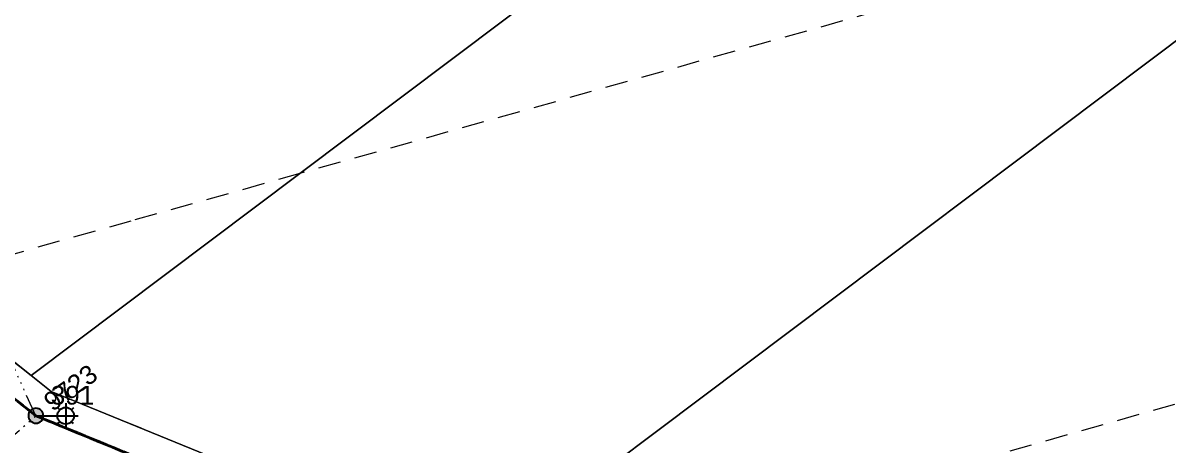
# Model space of a CAD drawing. Header units: metres. Extents: x 308278 to 310511, y 6271134 to 6272874.
# Drawn here: x 309041.8 to 309195.5, y 6272574.4 to 6272631.1 of the extents above; entities that cross this region are included whole.
import ezdxf
from ezdxf.enums import TextEntityAlignment as Align

# ---------------------------------------------------------------- set-up
doc = ezdxf.new("R2010")
doc.units = ezdxf.units.M
doc.set_wipeout_variables(frame=1)
for name, pattern in [('Cable Exist OH', [1, 1, 0]), ('Dash', [5, 3, -2]), ('DASHED', [19.05, 12.7, -6.35]), ('DOT', [6.35, 0, -6.35]), ('PHANTOMX2', [6.6, 3, -0.75, 0.2, -0.75, 0.2, -0.75, 0.2, -0.75])]:
    doc.linetypes.add(name, pattern=pattern)
doc.layers.get('0').update_dxf_attribs({"color": 6})
for name, color, linetype, lineweight in [('_User_HV_Exist', 1, 'Continuous', 35), ('_User_LV_Exist', 5, 'Continuous', 35), ('Cadastre Easements_SP_EXT', 58, 'DASHED', 15), ('Cadastre Land Parcels_SP_EXT', 118, 'Continuous', 15), ('Cadastre Roads_SP_EXT', 218, 'Continuous', 15), ('Mains_HV_EXT', 13, 'Continuous', 25), ('Services_SP_EXT', 42, 'PHANTOMX2', 20)]:
    doc.layers.add(name, color=color, linetype=linetype, lineweight=lineweight)
doc.layers.add('Equip_SP_SL_EXT', color=7, linetype='Continuous')
doc.layers.add('SupportsOH_SP_TR_HV_LV_SL_EXT', color=7, linetype='Continuous')
doc.styles.add('iecARIAL', font='arial.ttf', dxfattribs={"height": 2})
doc.styles.add('POLE_LABEL', font='arial.ttf', dxfattribs={"height": 2})
doc.styles.add('SL_LABEL', font='arial.ttf', dxfattribs={"height": 2})
doc.styles.get("Standard").update_dxf_attribs({"font": 'arial.ttf'})

# ---------------------------------------------------------------- blocks, each defined once
blk = doc.blocks.new('*U479')
at = {"transparency": 33554687, "flags": 9}
for tag, p in [('LRATECODE', (-7.4, 0)), ('LOUTREACHVOCAB', (-7.2, 0)), ('LOUTREACH', (-7, 0)), ('LANTNUMBER', (-6.6, 0)), ('LNEW', (-6.4, 0)), ('LMASTVOCAB', (-6.2, 0)), ('LMAST', (-6, 0)), ('LLAMPVOCAB', (-5.8, 0)), ('LLAMP', (-5.6, 0)), ('LEXIST', (-5.4, 0)), ('LCHARGE3PERCENT', (-5.2, 0)), ('LCHARGE3', (-5, 0)), ('LCHARGE2PERCENT', (-4.8, 0)), ('LCHARGE2', (-4.6, 0)), ('LCHARGE1PERCENT', (-4.4, 0)), ('LCHARGE1', (-4.2, 0)), ('LCATEGORY', (-4, 0)), ('LBRACKETVOCAB', (-3.8, 0)), ('LBRACKET', (-3.6, 0)), ('LKINGHEIGHT', (-3.4, 0)), ('CREPLACE', (-3.2, 0)), ('CREMOVE', (-3, 0)), ('CNUMBER', (-2.8, 0)), ('CNEW', (-2.6, 0)), ('CEXIST', (-2.4, 0)), ('USAGE', (-2.2, 0)), ('STATE', (-2, 0)), ('OWNED_BY', (-1.8, 0)), ('ORIENTATION', (-1.6, 0)), ('OPERATING_VOLTAGE', (-1.4, 0)), ('NO_PHASES', (-1.2, 0)), ('LANTERN_TYPE', (-1, 0)), ('LANTERN_PURPOSE', (-0.8, 0)), ('CONTROL_TYPE', (-0.6, 0)), ('CONSTRUCTED_VOLTAGE', (-0.4, 0))]:
    blk.add_attdef(tag, text='', height=0.001, rotation=270, dxfattribs=at).set_placement(p, align=Align.MIDDLE_LEFT)
at = {"transparency": 33554687, "style": 'SL_LABEL', "flags": 9}
blk.add_attdef('STREET_CODE', text='', height=0.001, rotation=270, dxfattribs=at).set_placement((0, 0), align=Align.MIDDLE_LEFT)
at = {"transparency": 33554687, "flags": 1}
blk.add_attdef('Z', (0, 0), '', height=0.001, rotation=270, dxfattribs=at)
at = {"transparency": 33554687, "width": 0.9}
blk.add_attdef('LNUMBER', text='', height=1, dxfattribs=at).set_placement((7, -1), align=Align.MIDDLE_LEFT)
at = {"transparency": 33554687, "flags": 9}
for tag, p in [('LREMOVE', (0, -7.6)), ('LREPLACE', (0, -7.8)), ('LTYPE', (0, -8)), ('LTYPEVOCAB', (0, -8.2)), ('LEGEND', (0, -8.4)), ('SUBURB', (0, -8.6)), ('STREETNAME', (0, -8.8)), ('LOCATION', (0, -9)), ('NOTES', (0, -9.2)), ('MAINTAINED_BY', (0, -9.86))]:
    blk.add_attdef(tag, text='', height=0.001, dxfattribs=at).set_placement(p, align=Align.MIDDLE_LEFT)
blk.add_attdef('OPERATED_BY', (0, -9.61), '', height=0.001, dxfattribs=at)
at = {"linetype": 'DOT', "transparency": 33554687}
blk.add_wipeout([(5.69, 0), (5.06, -1.06), (4, -1.69), (2.94, -1.06), (2.31, 0), (2.94, 1.06), (4, 1.69), (5.06, 1.06)], dxfattribs=at)
at = {"transparency": 33554687}
for p, q in [((4, 1.69), (4, 0)), ((0, 0), (4, 0)), ((2.94, 1.06), (3.2, 0.8)), ((5.06, 1.06), (4.8, 0.8)), ((2.94, -1.06), (3.2, -0.8)), ((4, 0), (5.69, 0)), ((4, 0), (4, -1.69)), ((5.06, -1.06), (4.8, -0.8))]:
    blk.add_line(p, q, dxfattribs=at)
blk.add_circle((4, 0), 1.12, dxfattribs=at)
blk = doc.blocks.new('POLE_EXT')
blk.add_hatch(color=256).paths.add_polyline_path([(-1, 0, 1), (1, 0, 1)])
blk.add_lwpolyline([(-1, 0, 1), (1, 0, 1)], format="xyb", close=True)
at = {"flags": 8}
blk.add_attdef('pNumber', text='', height=2, dxfattribs=at).set_placement((2.5, 2.5), align=Align.MIDDLE_CENTER)
at = {"style": 'POLE_LABEL', "flags": 9}
for tag, p in [('STRUCTURE_PLANT_NUMBER', (1.35, 0.03)), ('STREET_CODE', (1.35, -0.2))]:
    blk.add_attdef(tag, text='', height=0.2, dxfattribs=at).set_placement(p, align=Align.MIDDLE_LEFT)
at = {"flags": 9}
for tag, p in [('OWNED_BY', (1.35, -0.4)), ('SPECIAL_USE', (1.35, -0.8)), ('STATE', (1.35, -1)), ('cLV', (1.35, -1.4)), ('hDepth', (1.35, -1.6)), ('PARENT', (1.35, -0.6)), ('USAGE', (1.35, -1.2)), ('hDia', (1.35, -1.8)), ('cHV', (1.35, -2)), ('LBRACKET', (1.35, -2.2)), ('LExisting', (1.35, -2.4)), ('LANTNUMBER', (1.35, -2.6)), ('LOther', (1.35, -2.8)), ('LRemove', (1.35, -3)), ('cLinedev', (1.35, -3.4)), ('pExisting', (1.35, -3.8)), ('pFooting', (1.35, -4.4)), ('pNew', (1.35, -4.6)), ('LEGEND', (1.35, -3.2)), ('LOCATION', (1.35, -3.6)), ('PFNUMBER', (1.35, -4)), ('NEWPFNUMBER', (1.35, -4.2)), ('pRelocate', (1.35, -5)), ('pRemove', (1.35, -5.2)), ('pReplace', (1.35, -5.4)), ('pStay', (1.35, -5.6)), ('pType', (1.35, -5.8)), ('cspan', (1.35, -6)), ('STREETNAME', (1.35, -6.2)), ('SUBURB', (1.35, -6.4)), ('OPERATED_BY', (1.36, -7.01)), ('NOTES', (1.35, -6.6)), ('MAINTAINED_BY', (1.36, -6.81))]:
    blk.add_attdef(tag, text='', height=0.2, dxfattribs=at).set_placement(p, align=Align.MIDDLE_LEFT)
at = {"flags": 1}
blk.add_attdef('Z', (1.35, -7.33), '', height=0.2, dxfattribs=at)

msp = doc.modelspace()

# ---------------------------------------------------------------- linework, layer by layer
at = {"layer": 'Cadastre Land Parcels_SP_EXT', "linetype": 'Continuous'}
for points in [[(309339.516, 6272806.863), (309334.468, 6272810.764), (309328.998, 6272813.255), (309322.763, 6272813.923), (309314.99, 6272811.55), (309307.152, 6272807.469), (309299.806, 6272803.9), (309291.498, 6272803.021), (309279.083, 6272801.851), (309263.64, 6272801.62), (309250.727, 6272800.341), (309238.487, 6272800.378), (309232.882, 6272800.963), (308994.837, 6272622.052), (309027.171, 6272596.301), (309042.914, 6272583.763), (309078.963, 6272610.879), (309339.516, 6272806.863)], [(309228.83, 6272653.04), (309379.161, 6272766.175), (309372.335, 6272771.102), (309366.135, 6272776.397), (309359.607, 6272783.19), (309352.038, 6272792.366), (309345.29, 6272800.354), (309339.771, 6272806.664), (309339.516, 6272806.863), (309078.963, 6272610.879), (309042.914, 6272583.763), (309045.578, 6272581.641), (309102.86, 6272558.235), (309228.83, 6272653.04)], [(309449.974, 6272751.316), (309437.075, 6272752.484), (309425.576, 6272753.574), (309416.558, 6272755.409), (309408.423, 6272758.157), (309396.284, 6272761.534), (309386.658, 6272763.855), (309379.161, 6272766.175), (309228.83, 6272653.04), (309102.86, 6272558.235), (309109.96, 6272555.332), (309166.63, 6272532.173), (309219.957, 6272576.729), (309242.815, 6272593.157), (309361.348, 6272678.348), (309463.813, 6272751.987), (309457.758, 6272751.456), (309449.974, 6272751.316)]]:
    msp.add_lwpolyline(points, close=True, dxfattribs=at)

# ---------------------------------------------------------------- next in the draw order: block references
at = {"layer": 'Equip_SP_SL_EXT'}
ref = msp.add_blockref('*U479', (309043.535, 6272578.364), dxfattribs=at)
ref.add_attrib('ASSET_NUM', '9723', dxfattribs={"layer": '0', "height": 2.5, "rotation": 35.84592, "style": 'iecARIAL'}).set_placement((309045.035, 6272579.864), align=Align.MIDDLE_LEFT)

# ---------------------------------------------------------------- next in the draw order: linework, layer by layer
at = {"layer": '_User_HV_Exist', "linetype": 'Cable Exist OH'}
msp.add_lwpolyline([(309003.129, 6272610.399), (309043.535, 6272578.364), (309099.027, 6272555.545)], dxfattribs=at)
at = {"layer": '_User_LV_Exist', "linetype": 'Cable Exist OH', "flags": 128}
for points in [[(309043.535, 6272578.364), (309003.129, 6272610.399)], [(309099.01, 6272555.556), (309043.535, 6272578.364)]]:
    msp.add_lwpolyline(points, dxfattribs=at)
at = {"layer": 'Cadastre Easements_SP_EXT', "linetype": 'Dash'}
msp.add_lwpolyline([(309468.864, 6272699.186), (309361.348, 6272678.348), (309228.83, 6272653.04), (309228.759, 6272653.026), (309078.963, 6272610.879), (309056.299, 6272604.498), (309027.171, 6272596.301), (309042.914, 6272583.763), (309045.578, 6272581.641), (309102.86, 6272558.235), (309109.96, 6272555.332), (309130.97, 6272561.316), (309130.97, 6272561.316), (309242.815, 6272593.157), (309242.927, 6272593.189), (309358.456, 6272615.962), (309470.241, 6272637.727)], dxfattribs=at)
at = {"layer": 'Cadastre Roads_SP_EXT', "linetype": 'Continuous'}
msp.add_lwpolyline([(309035.199, 6272564.026), (309076.447, 6272547.177), (309102.181, 6272536.666), (309109.96, 6272555.333), (309109.96, 6272555.333), (309102.86, 6272558.235), (309045.578, 6272581.641), (309042.914, 6272583.763), (309027.171, 6272596.301)], dxfattribs=at)
at = {"layer": 'Mains_HV_EXT', "linetype": 'Cable Exist OH'}
msp.add_lwpolyline([(309003.129, 6272610.399), (309043.535, 6272578.364), (309099.027, 6272555.545)], dxfattribs=at)
at = {"layer": 'Services_SP_EXT'}
for points in [[(309043.535, 6272578.364), (309036.699, 6272593.44)], [(309016.361, 6272572.705), (309034.112, 6272570.097), (309043.535, 6272578.364)]]:
    msp.add_lwpolyline(points, dxfattribs=at)

# ---------------------------------------------------------------- next in the draw order: block references
at = {"layer": 'SupportsOH_SP_TR_HV_LV_SL_EXT'}
ref = msp.add_blockref('POLE_EXT', (309043.535, 6272578.364), dxfattribs=at)
ref.add_attrib('ASSET_NUM', '391', dxfattribs={"layer": '0', "height": 2.5, "style": 'POLE_LABEL'}).set_placement((309045.535, 6272579.114), align=Align.BOTTOM_LEFT)

doc.saveas('drawing.dxf')
